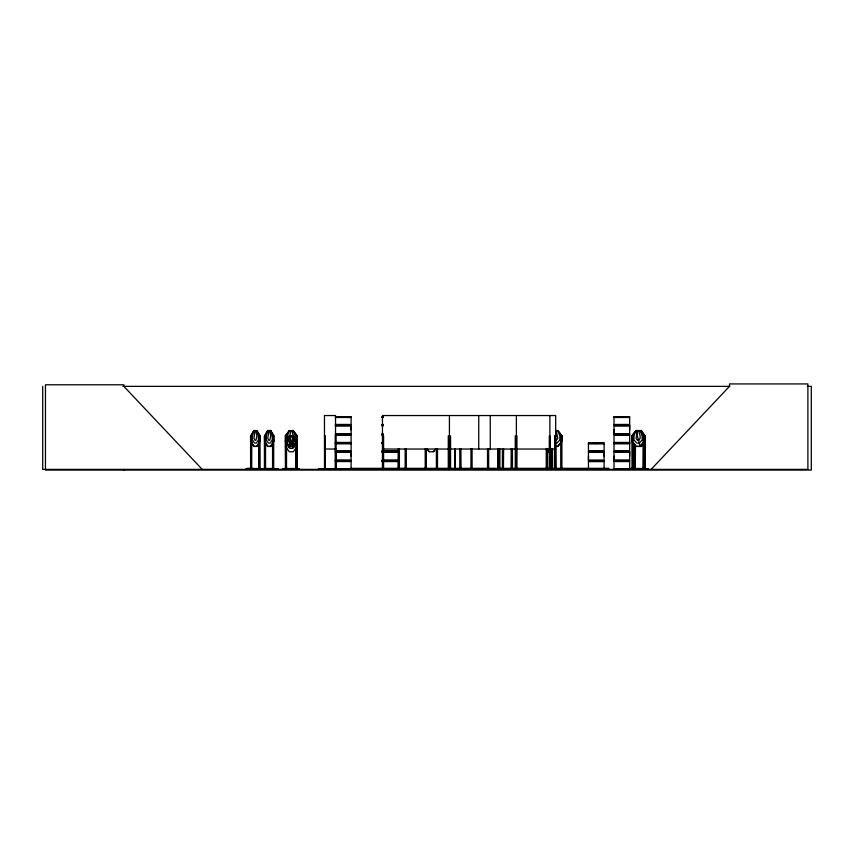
<?xml version="1.0" encoding="UTF-8"?>
<svg xmlns="http://www.w3.org/2000/svg" width="854" height="854" viewBox="0 0 854 854"><rect width="100%" height="100%" fill="white"/><g stroke="black" fill="none" stroke-linecap="round" stroke-linejoin="round"><path stroke-width="1.28" d="M351.09 456.175L351.09 452.332L335.441 452.332M351.09 429.84L351.09 425.997L335.441 425.997M588.449 460.071L588.449 452.385L604.109 452.385L604.098 460.071L588.449 460.071L588.459 456.228M604.098 456.228L604.098 452.385M614.015 460.018L614.015 452.332L629.676 452.332L629.665 460.018L614.015 460.018L614.026 456.175M614.015 433.683L614.015 425.997L629.676 425.997L629.665 433.683L614.015 433.683L614.026 429.84M629.665 456.175L629.665 452.332M629.665 429.84L629.665 425.997M335.761 468.686L318.467 468.739L351.09 468.782M330.829 468.739L330.733 469.38M335.441 435.23L351.101 435.23L351.101 442.65L335.28 442.82L351.122 443.055M268.764 431.366L267.793 438.23L268.764 440.29L269.768 440.29L270.793 435.892L269.768 431.366L268.668 431.366M289.41 435.988L285.332 441.155L289.292 446.471L293.274 446.471L297.192 441.155L293.21 435.988L293.221 438.23L291.908 440.29L290.627 440.29L289.378 438.23L290.627 431.366L291.908 431.366L295.121 441.208L295.121 445.19L292.58 448.35L290.018 448.35L287.424 445.19L287.424 441.208L289.357 435.988L293.264 435.988M267.782 430.672L266.267 435.892L266.267 439.874L268.295 443.034L270.291 443.034L272.277 439.874L272.277 435.892L270.782 430.672L267.686 430.672M254.898 468.686C237.561 469.615 250.692 466.839 254.898 469.38M246.24 469.262L254.834 468.739M260.107 468.739L260.171 469.38M268.732 468.686L255.538 468.697L268.754 468.686L268.754 469.38M268.668 469.262L255.624 469.294M555.57 435.882L555.901 468.163M637.362 468.686C622.908 470.18 636.721 466.497 637.362 469.38M549.944 451.649L551.118 448.51M546.731 448.596L547.937 451.777L550.093 451.777L551.246 448.51M550.093 451.777L551.3 448.596M282.909 469.294L283.048 468.686L287.51 468.686L287.51 469.38M287.35 469.294L287.488 468.686M644.834 435.892L641.258 430.672L636.027 430.672L633.956 435.892L633.956 439.874L636.721 443.034L639.465 443.034L642.187 439.874L642.187 435.892L640.148 430.672L644.258 435.892L644.29 469.38M335.441 461.566L351.101 461.566L351.101 468.985L335.451 469.294M253.884 430.533L250.734 435.85L250.734 441.155L253.884 446.471M250.927 435.892L253.937 430.672L252.421 435.892L252.421 439.874L254.439 443.034L256.446 443.034L258.431 439.874L258.431 435.892L256.937 430.672L253.841 430.672M256.894 446.471L259.947 441.112L260.043 435.85L256.894 430.533M270.835 430.533L267.633 430.533L264.58 435.85L264.58 441.155L267.633 446.471L270.835 446.471M267.729 430.533L264.676 435.892L264.847 469.38L264.889 468.163M270.739 446.471L273.899 441.155L273.803 435.85M556.392 440.29L557.79 438.23L556.392 431.366M641.322 446.471L644.898 441.112L645.016 435.85L641.322 430.533M285.46 435.892L289.357 430.672L287.424 435.892L287.424 439.874L290.018 443.034L292.58 443.034L295.121 439.874L295.121 435.892L293.21 430.672L289.314 430.672M289.357 446.332L285.46 441.112L289.346 435.85L293.328 435.85L297.245 441.155L297.245 446.471L293.274 451.777L289.292 451.777L285.428 446.471M293.232 446.471L297.149 441.155M433.416 451.649L435.882 448.51M435.572 449.129L433.48 451.777L429.231 451.777L427.128 449.129M561.911 441.112L557.79 446.332L555.73 446.332M641.386 430.533L635.952 430.533L631.768 435.85L631.768 441.155L635.952 446.471L641.386 446.471L644.834 441.112M632.035 469.38L631.907 435.892L636.027 430.672M640.137 446.332L644.258 441.112M651.111 469.38L729.508 386.36L729.508 383.926L807.895 383.926L807.895 469.38L42.7 469.38L42.7 386.36M251.813 435.882L251.684 469.38M630.935 469.294L637.212 469.294M631.779 468.686L631.693 469.262M631.896 435.892L633.092 435.497M265.583 435.892L265.53 469.38M286.549 435.839L285.332 435.85L289.292 430.533L293.274 430.533M633.006 435.892L633.038 469.38M449.417 468.163L449.428 415.546M516.35 468.163L516.392 415.546M516.35 469.38L516.958 469.38M122.848 386.36L729.914 386.36M807.297 386.36L811.3 386.36L811.3 470.074L45.454 470.074L45.454 384.791L123.851 384.791L123.851 386.36L202.238 469.38M335.43 416.72L351.122 416.72M382.058 416.72L383.147 416.709M614.005 416.72L629.697 416.72M335.43 417.03L351.122 416.998L351.09 424.449L335.441 424.449M382.058 417.019L383.104 417.03M614.005 417.019L629.697 417.019L629.665 424.449L614.015 424.449L614.015 417.03M335.451 417.489L351.09 417.489M382.09 417.489L383.158 417.489M614.026 417.489L629.665 417.489M382.069 424.449L383.136 424.449M335.334 424.982L351.207 424.982M381.962 424.982L383.019 424.982M613.909 424.982L629.793 424.982M335.334 425.463L351.207 425.463M381.962 425.463L383.019 425.463M613.909 425.463L629.793 425.463M382.069 425.997L383.136 425.997M253.787 430.533L256.99 430.533M555.73 430.533L557.854 430.533L562.039 435.85L562.039 441.155L557.854 446.471L555.73 446.471M555.73 430.672L557.79 430.672L561.911 435.892L561.879 468.088M335.441 433.683L351.101 433.683L351.101 425.997M382.069 433.683L383.136 433.683M335.334 434.227L351.207 434.227M381.962 434.227L383.019 434.227M613.909 434.227L629.793 434.227M335.334 434.697L351.207 434.697M381.962 434.697L383.019 434.697M613.909 434.697L629.793 434.697M382.069 435.23L383.136 435.23M258.709 435.892L260.043 435.85M272.554 435.892L273.899 435.85L270.739 430.533M295.783 435.892L297.192 435.85L297.245 446.471M324.467 435.892L325.096 435.892M382.453 435.892L383.585 435.892L383.585 468.163M555.901 435.892L554.705 435.892L554.812 468.504M560.694 435.892L561.879 435.892M643.051 435.892L645.09 435.892L645.069 469.38L644.994 468.163M259.851 441.112L256.99 446.471L253.787 446.471M264.676 441.112L267.729 446.471M250.734 441.155L253.937 446.332M273.899 441.155L270.697 446.332L267.686 446.332M335.451 442.447L351.09 442.447M382.09 442.447L383.158 442.447M614.026 442.447L629.665 442.447M383.104 442.65L381.909 442.82L383.147 443.045M555.281 443.034L557.118 443.034L559.829 439.874L559.829 435.892L557.79 430.672M588.449 443.077L604.109 443.077M629.697 442.98L613.866 442.863L629.697 442.671L629.676 435.23L614.015 435.23L614.015 442.65M588.427 443.109L604.13 443.109M335.43 443.333L351.122 443.365L351.09 450.784L335.441 450.784M382.058 443.333L383.104 443.365M614.005 443.333L629.697 443.333M595.43 443.461L597.127 443.461M335.451 443.824L351.09 443.824M382.09 443.824L383.158 443.824M588.459 443.877L604.098 443.877M614.026 443.824L629.665 443.824M253.841 446.332L256.937 446.332M289.314 446.332L293.21 446.332M641.333 446.332L636.027 446.332L631.907 441.112M324.467 449.033L335.526 449.033M382.453 449.033L555.687 449.033M382.069 450.784L397.729 450.784M335.334 451.318L351.207 451.318M381.962 451.318L397.847 451.318M588.342 451.371L604.216 451.371M613.909 451.318L629.793 451.318M335.334 451.798L351.207 451.798M381.962 451.798L397.847 451.798M613.909 451.798L629.793 451.798M588.342 451.841L604.216 451.841M382.069 452.332L397.729 452.332M335.441 460.018L351.101 460.018L351.101 452.332M382.069 460.018L397.729 460.018M335.334 460.562L351.207 460.562M381.962 460.562L397.847 460.562M588.342 460.605L604.216 460.605M613.909 460.562L629.793 460.562M335.334 461.032L351.207 461.032M381.962 461.032L397.847 461.032M613.909 461.032L629.793 461.032M588.342 461.085L604.216 461.085M382.069 461.566L397.729 461.566M250.446 468.163L251.791 468.163L251.781 469.38M295.655 468.163L297.117 468.163L297.117 469.38M336.06 468.163L335.216 468.163L335.312 469.38L335.334 435.892L335.953 435.892L335.91 469.38M382.325 468.163L383.724 468.504M398.177 468.163L399.501 468.163M406.429 468.163L405.042 468.504M425.078 468.163L426.477 468.504M437.632 468.163L436.245 468.504M454.776 468.163L455.47 468.163M459.665 468.163L461.053 468.163M472.219 468.163L470.821 468.504M487.388 468.163L488.787 468.504M497.572 468.163L499.942 468.163M512.56 468.163L511.183 468.504M546.154 468.163L547.286 468.163L547.179 448.777M549.261 468.163L550.851 468.504M551.492 468.163L552.623 468.163L552.517 448.777M556.018 468.163L554.588 468.504M562.007 468.163L560.619 468.504M642.934 468.163L645.208 468.163M350.535 468.334L608.742 468.334L608.742 469.38M251.482 468.504L258.911 468.504M265.327 468.504L272.757 468.504M286.517 468.504L295.815 468.504M633.166 468.504L644.001 468.504M269.394 468.697L277.977 468.739L269.341 468.686L269.341 469.38M294.886 468.697L299.338 468.739L294.822 468.686L294.822 469.38M641.962 469.38L641.962 468.686L648.261 468.686L648.389 469.294M282.994 468.739L287.435 468.739M614.026 468.782L629.665 468.782M648.314 468.739L642.016 468.697M282.994 469.209L287.435 469.209M335.771 469.209L318.361 469.38M648.314 469.209L642.112 469.294M643.147 435.487L642.934 469.38M296.028 435.487L295.858 469.38M286.549 435.487L286.517 469.38M265.583 435.487L264.409 435.892L264.452 469.38M259.136 435.487L259.146 469.38L259.189 468.163M251.738 435.487L250.564 435.892L250.606 469.38M613.909 469.262L629.697 469.006L629.676 461.566L614.015 461.566L614.015 468.985M644.364 469.38L644.439 468.697M299.423 469.294L294.982 469.294M278.041 469.294L269.469 469.294M640.212 430.533L644.396 435.85L644.396 441.155L640.212 446.471L635.952 430.533M426.819 448.51L429.295 451.649M293.232 430.533L297.192 435.85M293.168 430.672L297.021 435.892L296.989 469.38M270.697 430.672L273.696 435.892L273.686 469.38M256.851 430.672L259.947 435.892M546.902 448.51L548.087 451.649M546.784 448.51L548.054 451.777M641.258 430.672L642.325 433.811M264.132 468.739L264.067 469.38M329.591 468.739L329.58 469.38M648.239 468.686L648.239 469.38M644.877 435.892L644.727 469.38M644.695 468.163L644.695 469.38M644.108 442.329L644.065 469.38M643.895 441.048L643.98 469.38M643.777 468.163L643.777 469.38M643.19 468.163L643.201 469.38M635.536 469.38L635.536 468.163L634.116 468.163L634.116 469.38M635.429 444.913L635.323 469.38M635.205 444.913L635.205 469.38M635.034 468.163L635.066 469.38M634.597 468.163L634.629 469.38M634.447 443.621L634.447 469.38M634.223 443.621L634.33 469.38M633.166 469.38L633.166 468.163L631.768 468.163L631.811 469.38M632.91 468.163L632.899 469.38M631.085 468.686L631.117 469.38M629.676 443.365L629.665 450.784L614.015 450.784L614.015 443.365M606.308 468.334L606.308 469.38M604.109 469.038L604.098 461.619L588.449 461.619L588.449 469.038M560.726 435.487L560.747 468.088M555.687 468.163L555.687 415.546L382.453 415.546L382.453 468.163M554.929 435.892L554.929 468.163M552.143 448.777L552.143 468.088M551.983 448.777L551.919 468.504M551.599 448.777L551.535 468.504M550.723 448.777L550.723 468.088M549.88 415.546L549.88 468.163L549.88 435.892L549.303 435.892L549.239 468.504M549.581 450.058L549.581 468.088M546.859 468.504L546.795 448.777M546.635 448.777L546.635 468.088M546.25 448.777L546.25 468.088M517.022 468.504L515.133 468.504M516.809 468.163L516.958 435.892L515.261 435.892L515.261 468.163M516.51 448.798L516.478 468.504M512.443 448.777L512.443 468.088M512.176 448.777L512.176 468.088M511.546 448.777L511.45 468.504M511.279 448.777L511.279 468.088M503.711 468.504L502.344 468.163L502.451 448.777M503.614 448.777L503.444 468.504M502.718 448.777L502.718 468.088M499.814 448.777L499.814 468.504M499.483 448.798L499.398 468.504M499.056 448.798L498.992 468.504M498.885 448.798L498.885 468.163M498.661 448.798L498.779 468.504M497.903 448.798L497.903 468.163M497.69 448.798L497.69 468.163M490.26 415.546L490.26 449.033M488.659 448.777L488.659 468.088M487.517 448.777L487.517 468.088M478.742 415.546L478.742 449.033M472.091 448.777L472.091 468.088M470.949 448.777L470.949 468.088M460.925 448.777L461.053 468.504M459.794 448.777L459.794 468.088M455.342 448.798L455.342 468.504M454.904 448.798L454.904 468.504M450.688 468.504L448.158 468.504M450.56 468.163L450.56 435.892L448.286 435.892L448.286 468.163M437.504 448.777L437.504 468.088M436.373 448.777L436.373 468.088M426.349 448.777L426.349 468.088M425.207 448.777L425.207 468.088M406.301 448.777L406.301 468.088M405.17 448.777L405.17 468.088M404.273 468.334L404.284 469.38M401.828 468.334L401.828 469.38M399.394 448.777L399.394 468.088M398.594 448.777L398.498 468.504M398.284 448.777L398.188 468.504M335.761 448.798L335.739 469.38M335.526 469.38L335.526 415.546L324.467 415.546L324.509 469.38M325.203 469.38L325.203 468.163L324.36 468.163L324.445 469.38M325.096 448.798L325.118 469.38L324.904 435.892M324.669 435.892L324.691 469.38M318.478 468.686L318.478 469.38M299.252 468.686L299.252 469.38M296.84 435.892L296.84 469.38M296.103 468.163L296.082 469.38M295.783 447.485L295.655 469.38M286.677 469.38L286.677 468.163L285.215 468.163L285.215 469.38M286.229 468.163L286.25 469.38M285.503 435.892L285.642 469.38M285.375 435.85L285.439 469.38M283.069 468.686L283.069 469.38M277.913 468.686L277.913 469.38M273.782 469.38L273.782 468.163L272.437 468.163L272.458 469.38M273.387 441.048L273.248 469.38M273.195 469.38L273.034 468.163L272.992 469.38M272.853 435.892L272.757 469.38M272.554 442.329L272.565 469.38M265.626 469.38L265.626 468.163L264.292 468.163L264.313 469.38M265.231 442.329L265.327 469.38M265.05 468.163L265.092 469.38M264.612 468.163L264.58 469.38M259.926 469.38L259.926 468.163L258.591 468.163L258.613 469.38M259.851 435.892L259.829 469.38M259.541 441.048L259.659 469.38M259.349 468.163L259.392 469.38M258.911 468.163L258.911 469.38M258.709 442.329L258.762 469.38M255.495 468.686L255.495 469.38M251.386 468.163L251.386 469.38M251.247 468.163L251.204 469.38M251.001 468.163L251.044 469.38M250.82 435.85L250.862 469.38M250.766 468.163L250.766 469.38M246.326 468.686L246.326 469.38M123.851 469.38L123.851 470.074M288.449 439.426L290.52 443.439C286.005 448.339 289.837 449.503 291.171 444.187C292.42 449.514 296.423 448.339 291.865 443.418C296.157 438.785 292.516 437.536 291.225 442.628L289.506 439.458L288.449 439.426M254.919 431.366L253.948 438.23L254.919 440.29L255.922 440.29L256.947 435.892L255.922 431.366L254.823 431.366M290.627 436.672L289.378 443.546L290.627 445.607L291.908 445.607L293.221 443.546L293.221 441.208L291.908 436.672L290.627 436.672M637.372 431.366L636.038 438.23L637.372 440.29L638.749 440.29L640.148 438.23L640.148 435.892L638.749 431.366L637.372 431.366M604.13 443.397L588.427 443.386L588.459 450.837L604.109 450.837L604.109 443.418"/></g></svg>
